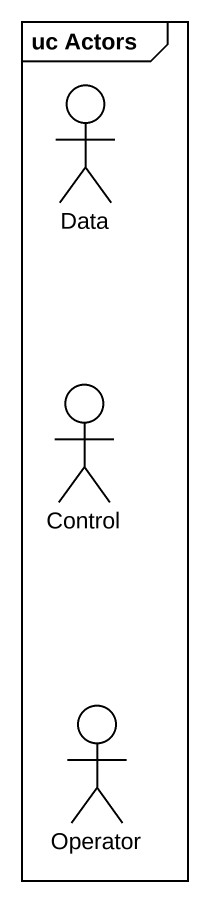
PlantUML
@startuml
mainframe uc Actors
actor Data
actor "Control" as Control_
actor Operator
@enduml
